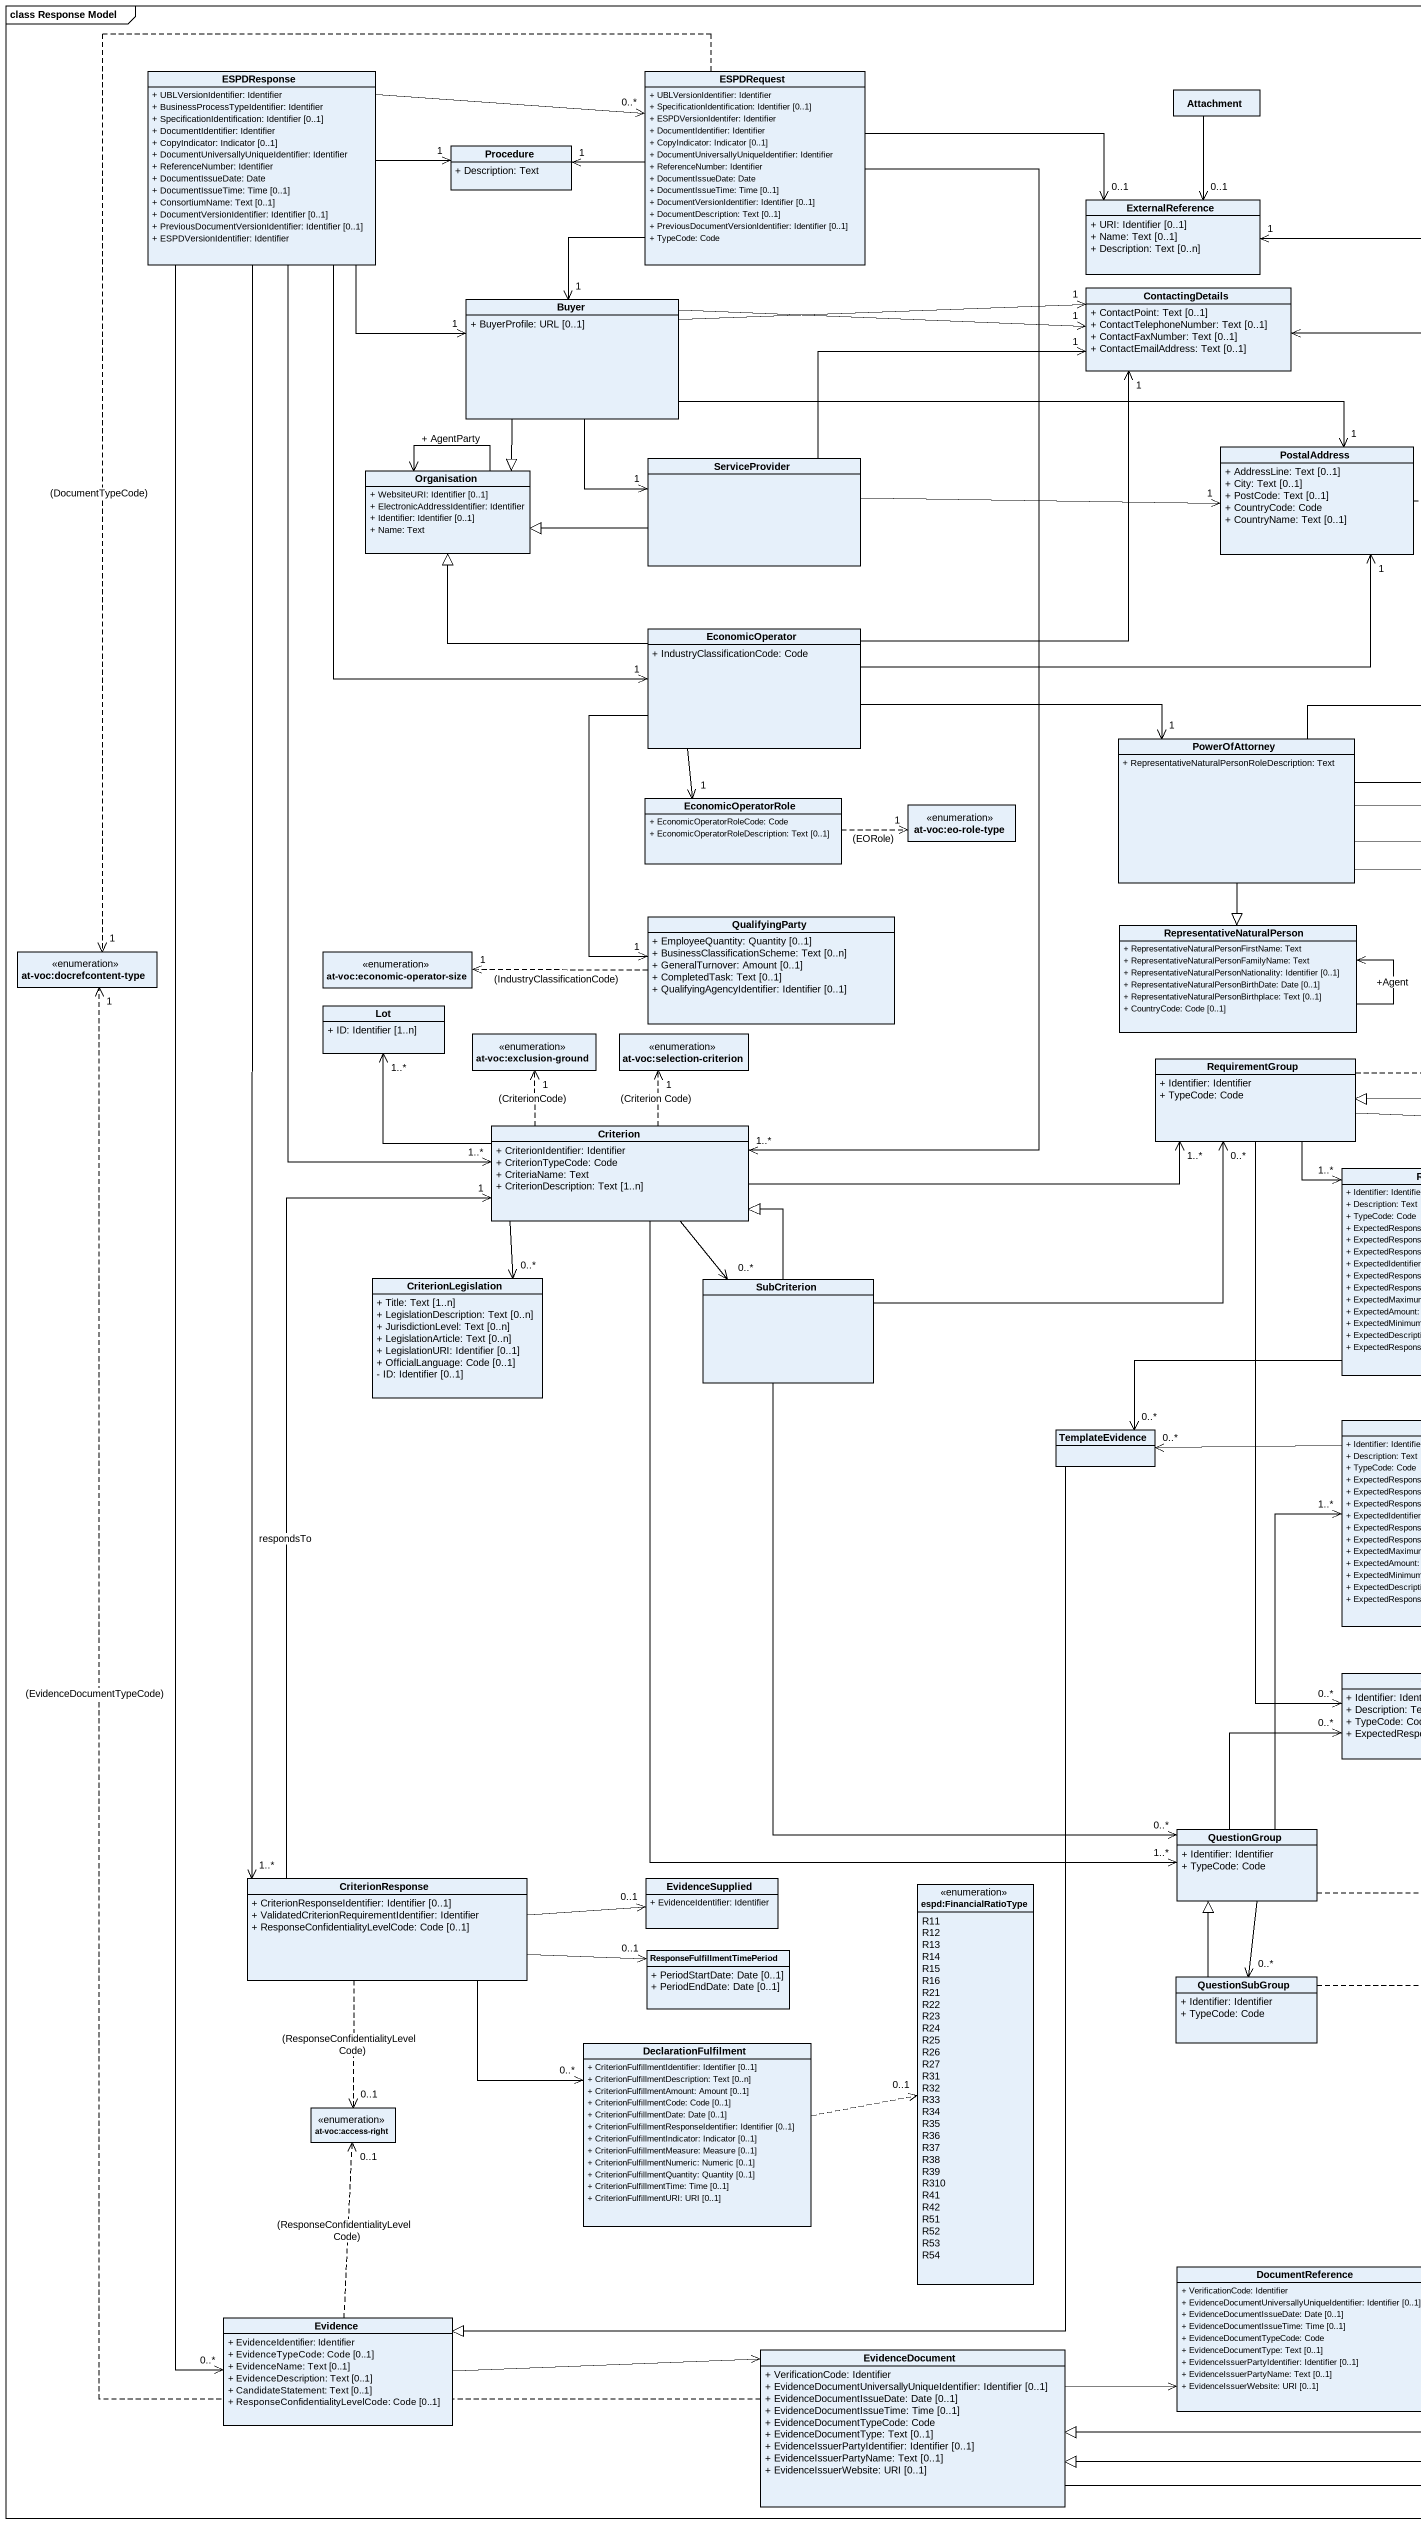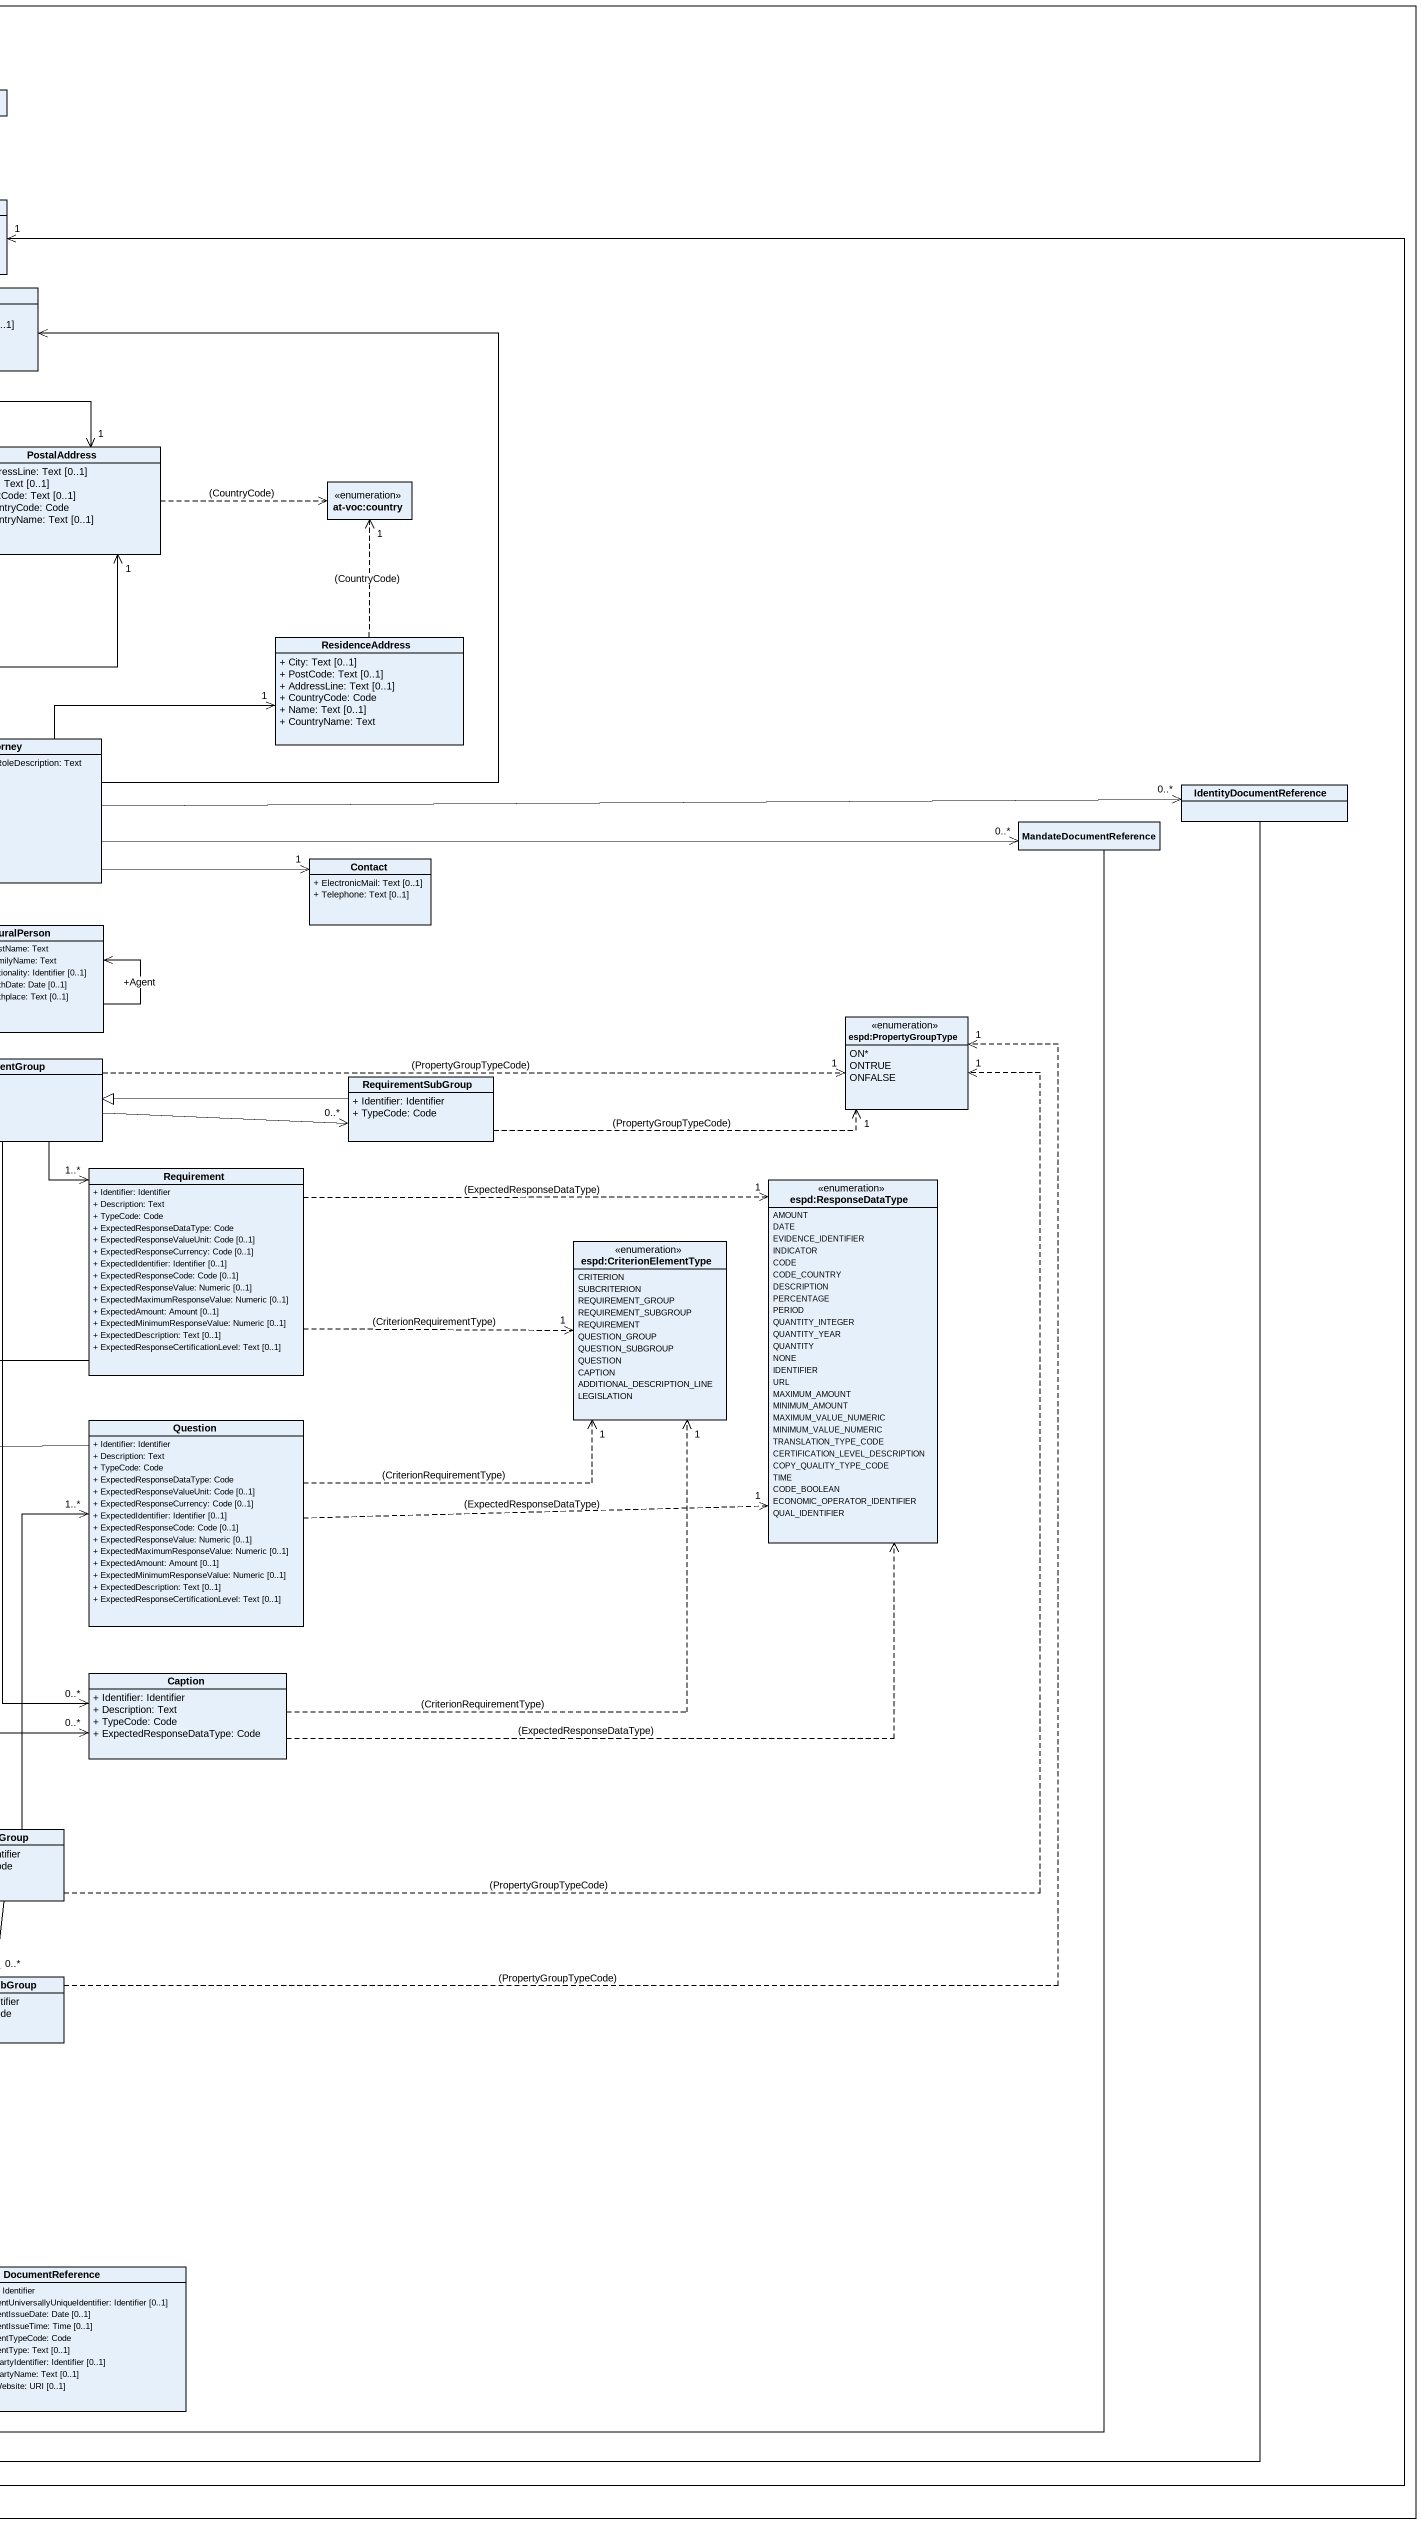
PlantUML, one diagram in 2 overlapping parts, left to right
@startuml
mainframe class Response Model
hide circle
hide empty members
skinparam classAttributeIconSize 0
class ESPDResponse {
  + UBLVersionIdentifier: Identifier
  + BusinessProcessTypeIdentifier: Identifier
  + SpecificationIdentification: Identifier [0..1]
  + DocumentIdentifier: Identifier
  + CopyIndicator: Indicator [0..1]
  + DocumentUniversallyUniqueIdentifier: Identifier
  + ReferenceNumber: Identifier
  + DocumentIssueDate: Date
  + DocumentIssueTime: Time [0..1]
  + ConsortiumName: Text [0..1]
  + DocumentVersionIdentifier: Identifier [0..1]
  + PreviousDocumentVersionIdentifier: Identifier [0..1]
  + ESPDVersionIdentifier: Identifier
}
class ESPDRequest {
  + UBLVersionIdentifier: Identifier
  + SpecificationIdentification: Identifier [0..1]
  + ESPDVersionIdentifer: Identifier
  + DocumentIdentifier: Identifier
  + CopyIndicator: Indicator [0..1]
  + DocumentUniversallyUniqueIdentifier: Identifier
  + ReferenceNumber: Identifier
  + DocumentIssueDate: Date
  + DocumentIssueTime: Time [0..1]
  + DocumentVersionIdentifier: Identifier [0..1]
  + DocumentDescription: Text [0..1]
  + PreviousDocumentVersionIdentifier: Identifier [0..1]
  + TypeCode: Code
}
class Attachment
class Procedure {
  + Description: Text
}
class ExternalReference {
  + URI: Identifier [0..1]
  + Name: Text [0..1]
  + Description: Text [0..n]
}
class Buyer {
  + BuyerProfile: URL [0..1]
}
class ContactingDetails {
  + ContactPoint: Text [0..1]
  + ContactTelephoneNumber: Text [0..1]
  + ContactFaxNumber: Text [0..1]
  + ContactEmailAddress: Text [0..1]
}
class PostalAddress {
  + AddressLine: Text [0..1]
  + City: Text [0..1]
  + PostCode: Text [0..1]
  + CountryCode: Code
  + CountryName: Text [0..1]
}
class Organisation {
  + WebsiteURI: Identifier [0..1]
  + ElectronicAddressIdentifier: Identifier
  + Identifier: Identifier [0..1]
  + Name: Text
}
class ServiceProvider
enum "at-voc:country" as at_voc_country
class EconomicOperator {
  + IndustryClassificationCode: Code
}
class ResidenceAddress {
  + City: Text [0..1]
  + PostCode: Text [0..1]
  + AddressLine: Text [0..1]
  + CountryCode: Code
  + Name: Text [0..1]
  + CountryName: Text
}
class PowerOfAttorney {
  + RepresentativeNaturalPersonRoleDescription: Text
}
class IdentityDocumentReference
class EconomicOperatorRole {
  + EconomicOperatorRoleCode: Code
  + EconomicOperatorRoleDescription: Text [0..1]
}
enum "at-voc:eo-role-type" as at_voc_eo_role_type
class MandateDocumentReference
class Contact {
  + ElectronicMail: Text [0..1]
  + Telephone: Text [0..1]
}
class QualifyingParty {
  + EmployeeQuantity: Quantity [0..1]
  + BusinessClassificationScheme: Text [0..n]
  + GeneralTurnover: Amount [0..1]
  + CompletedTask: Text [0..1]
  + QualifyingAgencyIdentifier: Identifier [0..1]
}
enum "at-voc:docrefcontent-type" as at_voc_docrefcontent_type
enum "at-voc:economic-operator-size" as at_voc_economic_operator
class RepresentativeNaturalPerson {
  + RepresentativeNaturalPersonFirstName: Text
  + RepresentativeNaturalPersonFamilyName: Text
  + RepresentativeNaturalPersonNationality: Identifier [0..1]
  + RepresentativeNaturalPersonBirthDate: Date [0..1]
  + RepresentativeNaturalPersonBirthplace: Text [0..1]
  + CountryCode: Code [0..1]
}
class Lot {
  + ID: Identifier [1..n]
}
enum "at-voc:exclusion-ground" as at_voc_exclusion_ground
enum "at-voc:selection-criterion" as at_voc_selection_criterion
enum "espd:PropertyGroupType" as espd_PropertyGroupType {
  ON*
  ONTRUE
  ONFALSE
}
class RequirementGroup {
  + Identifier: Identifier
  + TypeCode: Code
}
class RequirementSubGroup {
  + Identifier: Identifier
  + TypeCode: Code
}
class Criterion {
  + CriterionIdentifier: Identifier
  + CriterionTypeCode: Code
  + CriteriaName: Text
  + CriterionDescription: Text [1..n]
}
class Requirement {
  + Identifier: Identifier
  + Description: Text
  + TypeCode: Code
  + ExpectedResponseDataType: Code
  + ExpectedResponseValueUnit: Code [0..1]
  + ExpectedResponseCurrency: Code [0..1]
  + ExpectedIdentifier: Identifier [0..1]
  + ExpectedResponseCode: Code [0..1]
  + ExpectedResponseValue: Numeric [0..1]
  + ExpectedMaximumResponseValue: Numeric [0..1]
  + ExpectedAmount: Amount [0..1]
  + ExpectedMinimumResponseValue: Numeric [0..1]
  + ExpectedDescription: Text [0..1]
  + ExpectedResponseCertificationLevel: Text [0..1]
}
enum "espd:ResponseDataType" as espd_ResponseDataType {
  AMOUNT
  DATE
  EVIDENCE_IDENTIFIER
  INDICATOR
  CODE
  CODE_COUNTRY
  DESCRIPTION
  PERCENTAGE
  PERIOD
  QUANTITY_INTEGER
  QUANTITY_YEAR
  QUANTITY
  NONE
  IDENTIFIER
  URL
  MAXIMUM_AMOUNT
  MINIMUM_AMOUNT
  MAXIMUM_VALUE_NUMERIC
  MINIMUM_VALUE_NUMERIC
  TRANSLATION_TYPE_CODE
  CERTIFICATION_LEVEL_DESCRIPTION
  COPY_QUALITY_TYPE_CODE
  TIME
  CODE_BOOLEAN
  ECONOMIC_OPERATOR_IDENTIFIER
  QUAL_IDENTIFIER
}
enum "espd:CriterionElementType" as espd_CriterionElementType {
  CRITERION
  SUBCRITERION
  REQUIREMENT_GROUP
  REQUIREMENT_SUBGROUP
  REQUIREMENT
  QUESTION_GROUP
  QUESTION_SUBGROUP
  QUESTION
  CAPTION
  ADDITIONAL_DESCRIPTION_LINE
  LEGISLATION
}
class CriterionLegislation {
  + Title: Text [1..n]
  + LegislationDescription: Text [0..n]
  + JurisdictionLevel: Text [0..n]
  + LegislationArticle: Text [0..n]
  + LegislationURI: Identifier [0..1]
  + OfficialLanguage: Code [0..1]
  - ID: Identifier [0..1]
}
class SubCriterion
class TemplateEvidence
class Question {
  + Identifier: Identifier
  + Description: Text
  + TypeCode: Code
  + ExpectedResponseDataType: Code
  + ExpectedResponseValueUnit: Code [0..1]
  + ExpectedResponseCurrency: Code [0..1]
  + ExpectedIdentifier: Identifier [0..1]
  + ExpectedResponseCode: Code [0..1]
  + ExpectedResponseValue: Numeric [0..1]
  + ExpectedMaximumResponseValue: Numeric [0..1]
  + ExpectedAmount: Amount [0..1]
  + ExpectedMinimumResponseValue: Numeric [0..1]
  + ExpectedDescription: Text [0..1]
  + ExpectedResponseCertificationLevel: Text [0..1]
}
class "Caption" as Caption_ {
  + Identifier: Identifier
  + Description: Text
  + TypeCode: Code
  + ExpectedResponseDataType: Code
}
class QuestionGroup {
  + Identifier: Identifier
  + TypeCode: Code
}
class CriterionResponse {
  + CriterionResponseIdentifier: Identifier [0..1]
  + ValidatedCriterionRequirementIdentifier: Identifier
  + ResponseConfidentialityLevelCode: Code [0..1]
}
class EvidenceSupplied {
  + EvidenceIdentifier: Identifier
}
enum "espd:FinancialRatioType" as espd_FinancialRatioType {
  R11
  R12
  R13
  R14
  R15
  R16
  R21
  R22
  R23
  R24
  R25
  R26
  R27
  R31
  R32
  R33
  R34
  R35
  R36
  R37
  R38
  R39
  R310
  R41
  R42
  R51
  R52
  R53
  R54
}
class "ResponseFulfillmentTimePeriod" as ResponseFulfillmentTimePerio {
  + PeriodStartDate: Date [0..1]
  + PeriodEndDate: Date [0..1]
}
class QuestionSubGroup {
  + Identifier: Identifier
  + TypeCode: Code
}
class DeclarationFulfilment {
  + CriterionFulfillmentIdentifier: Identifier [0..1]
  + CriterionFulfillmentDescription: Text [0..n]
  + CriterionFulfillmentAmount: Amount [0..1]
  + CriterionFulfillmentCode: Code [0..1]
  + CriterionFulfillmentDate: Date [0..1]
  + CriterionFulfillmentResponseIdentifier: Identifier [0..1]
  + CriterionFulfillmentIndicator: Indicator [0..1]
  + CriterionFulfillmentMeasure: Measure [0..1]
  + CriterionFulfillmentNumeric: Numeric [0..1]
  + CriterionFulfillmentQuantity: Quantity [0..1]
  + CriterionFulfillmentTime: Time [0..1]
  + CriterionFulfillmentURI: URI [0..1]
}
enum "at-voc:access-right" as at_voc_access_right
class DocumentReference {
  + VerificationCode: Identifier
  + EvidenceDocumentUniversallyUniqueIdentifier: Identifier [0..1]
  + EvidenceDocumentIssueDate: Date [0..1]
  + EvidenceDocumentIssueTime: Time [0..1]
  + EvidenceDocumentTypeCode: Code
  + EvidenceDocumentType: Text [0..1]
  + EvidenceIssuerPartyIdentifier: Identifier [0..1]
  + EvidenceIssuerPartyName: Text [0..1]
  + EvidenceIssuerWebsite: URI [0..1]
}
class Evidence {
  + EvidenceIdentifier: Identifier
  + EvidenceTypeCode: Code [0..1]
  + EvidenceName: Text [0..1]
  + EvidenceDescription: Text [0..1]
  + CandidateStatement: Text [0..1]
  + ResponseConfidentialityLevelCode: Code [0..1]
}
class EvidenceDocument {
  + VerificationCode: Identifier
  + EvidenceDocumentUniversallyUniqueIdentifier: Identifier [0..1]
  + EvidenceDocumentIssueDate: Date [0..1]
  + EvidenceDocumentIssueTime: Time [0..1]
  + EvidenceDocumentTypeCode: Code
  + EvidenceDocumentType: Text [0..1]
  + EvidenceIssuerPartyIdentifier: Identifier [0..1]
  + EvidenceIssuerPartyName: Text [0..1]
  + EvidenceIssuerWebsite: URI [0..1]
}
ESPDResponse -right-> "0..*" ESPDRequest
ESPDResponse -right-> "1" Procedure
ESPDResponse --> "1" Buyer
ESPDResponse --> "1" EconomicOperator
ESPDResponse --> "1..*" Criterion
ESPDResponse --> "1..*" CriterionResponse
ESPDResponse --> "0..*" Evidence
ESPDRequest -left-> "1" Procedure
ESPDRequest -right-> "0..1" ExternalReference
ESPDRequest --> "1" Buyer
ESPDRequest ..> "1" at_voc_docrefcontent_type : (DocumentTypeCode)
ESPDRequest --> "1..*" Criterion
Attachment --> "0..1" ExternalReference
Buyer -right-> "1" ContactingDetails
Buyer -right-> "1" ContactingDetails
Buyer -right-> "1" PostalAddress
Buyer --|> Organisation
Buyer --> "1" ServiceProvider
PostalAddress .right.> at_voc_country : (CountryCode)
Organisation --> Organisation : + AgentParty
ServiceProvider -right-> "1" ContactingDetails
ServiceProvider -right-> "1" PostalAddress
ServiceProvider -left-|> Organisation
EconomicOperator -up-> "1" ContactingDetails
EconomicOperator -right-> "1" PostalAddress
EconomicOperator -left-|> Organisation
EconomicOperator -right-> "1" PowerOfAttorney
EconomicOperator --> "1" EconomicOperatorRole
EconomicOperator --> "1" QualifyingParty
ResidenceAddress .up.> "1" at_voc_country : (CountryCode)
PowerOfAttorney -up-> ContactingDetails
PowerOfAttorney -right-> "1" ResidenceAddress
PowerOfAttorney -right-> "0..*" IdentityDocumentReference
PowerOfAttorney -right-> "0..*" MandateDocumentReference
PowerOfAttorney -right-> "1" Contact
PowerOfAttorney --|> RepresentativeNaturalPerson
IdentityDocumentReference --|> EvidenceDocument
EconomicOperatorRole .right.> "1" at_voc_eo_role_type : (EORole)
MandateDocumentReference --|> EvidenceDocument
QualifyingParty .left.> "1" at_voc_economic_operator : (IndustryClassificationCode)
RepresentativeNaturalPerson --> RepresentativeNaturalPerson : +Agent
RequirementGroup .right.> "1" espd_PropertyGroupType : (PropertyGroupTypeCode)
RequirementGroup -right-> "0..*" RequirementSubGroup
RequirementGroup --> "1..*" Requirement
RequirementGroup --> "0..*" Caption_
RequirementSubGroup .right.> "1" espd_PropertyGroupType : (PropertyGroupTypeCode)
RequirementSubGroup -left-|> RequirementGroup
Criterion -up-> "1..*" Lot
Criterion .up.> "1" at_voc_exclusion_ground : (CriterionCode)
Criterion .up.> "1" at_voc_selection_criterion : (Criterion Code)
Criterion -right-> "1..*" RequirementGroup
Criterion --> "0..*" CriterionLegislation
Criterion --> "0..*" SubCriterion
Criterion --> "1..*" QuestionGroup
Requirement .right.> "1" espd_ResponseDataType : (ExpectedResponseDataType)
Requirement .right.> "1" espd_CriterionElementType : (CriterionRequirementType)
Requirement -left-> "0..*" TemplateEvidence
SubCriterion -right-> "0..*" RequirementGroup
SubCriterion -up-|> Criterion
SubCriterion --> "0..*" QuestionGroup
TemplateEvidence --|> Evidence
Question .right.> "1" espd_ResponseDataType : (ExpectedResponseDataType)
Question .right.> "1" espd_CriterionElementType : (CriterionRequirementType)
Question -left-> "0..*" TemplateEvidence
Caption_ .right.> espd_ResponseDataType : (ExpectedResponseDataType)
Caption_ .up.> "1" espd_CriterionElementType : (CriterionRequirementType)
QuestionGroup .up.> "1" espd_PropertyGroupType : (PropertyGroupTypeCode)
QuestionGroup -up-> "1..*" Question
QuestionGroup -up-> "0..*" Caption_
QuestionGroup --> "0..*" QuestionSubGroup
CriterionResponse -up-> "1" Criterion : respondsTo
CriterionResponse -right-> "0..1" EvidenceSupplied
CriterionResponse -right-> "0..1" ResponseFulfillmentTimePerio
CriterionResponse --> "0..*" DeclarationFulfilment
CriterionResponse ..> "0..1" at_voc_access_right : (ResponseConfidentialityLevelCode)
QuestionSubGroup .up.> "1" espd_PropertyGroupType : (PropertyGroupTypeCode)
QuestionSubGroup -up-|> QuestionGroup
DeclarationFulfilment .right.> "0..1" espd_FinancialRatioType
Evidence .up.> "0..1" at_voc_access_right : (ResponseConfidentialityLevelCode)
Evidence -right-> EvidenceDocument
EvidenceDocument -up-> "1" ExternalReference
EvidenceDocument .up.> "1" at_voc_docrefcontent_type : (EvidenceDocumentTypeCode)
EvidenceDocument -right-> DocumentReference
@enduml
